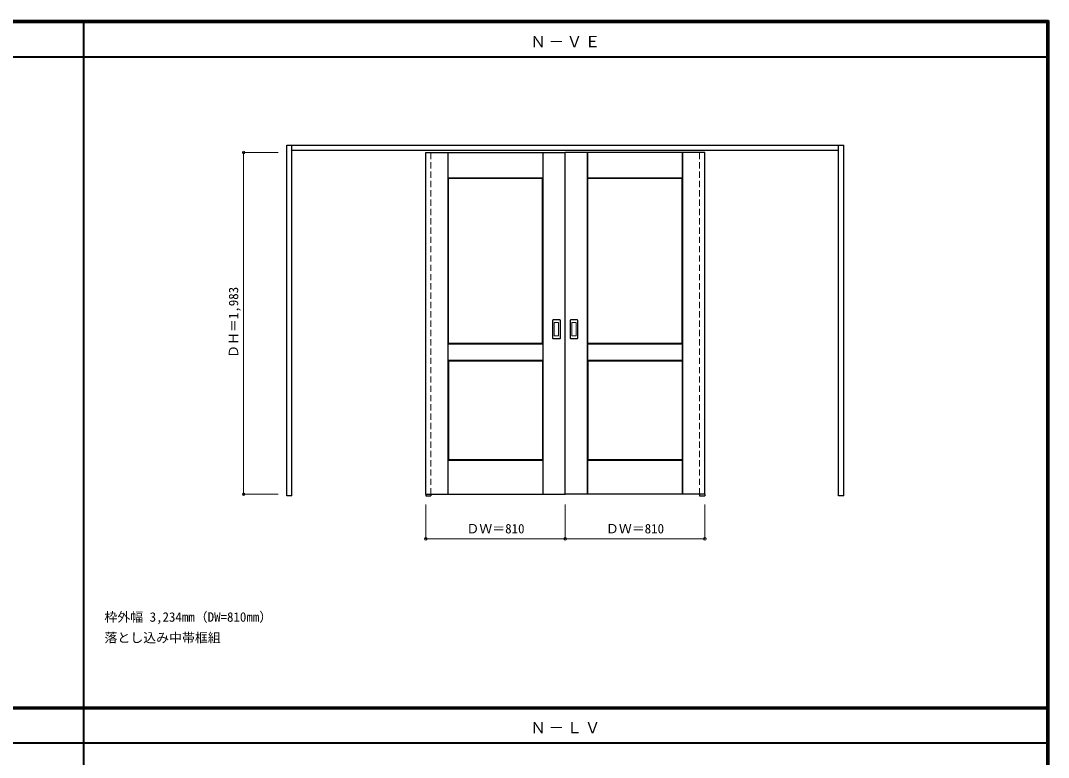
# Model space of a CAD drawing. Units: millimetres, scale not verified. Extents: x -6000 to 5700, y -4307 to 4175.
# Drawn here: x -267 to 5700, y -100 to 4175 of the extents above; entities that cross this region are included whole.
import ezdxf
from ezdxf.enums import TextEntityAlignment as Align

# ---------------------------------------------------------------- set-up
doc = ezdxf.new("R2010")
doc.units = ezdxf.units.MM
doc.header["$LTSCALE"] = 30
doc.header["$PDMODE"] = 32
doc.header["$PDSIZE"] = 15
doc.linetypes.add('DASHED1', pattern=[1.8, 1.2, -0.6])
for name, color, linetype, lineweight in [('0-2_扉', 3, 'Continuous', 25), ('0-3_仕上げ', 7, 'Continuous', 18), ('0-4_枠', 3, 'Continuous', 25), ('0-6_引手', 7, 'Continuous', 18), ('0-B_寸法', 7, 'Continuous', 9), ('F-1_枠', 6, 'Continuous', 40)]:
    doc.layers.add(name, color=color, linetype=linetype, lineweight=lineweight)
doc.layers.add('0-A_文字', color=7, linetype='Continuous')
doc.styles.add('ＭＳ ゴシック', font='')
doc.styles.get('ＭＳ ゴシック').set_extended_font_data('MS Gothic')

msp = doc.modelspace()

# ---------------------------------------------------------------- linework, layer by layer
at = {"layer": '0-2_扉'}
for p, q in [((2085, 3409.5), (2895, 3409.5)), ((2085, 1426.5), (2085, 3409.5)), ((3705, 3409.5), (2895, 3409.5)), ((2895, 1426.5), (2895, 3409.5)), ((3705, 1426.5), (3705, 3409.5)), ((2085, 1426.5), (2895, 1426.5)), ((3705, 1426.5), (2895, 1426.5))]:
    msp.add_line(p, q, dxfattribs=at)
at = {"layer": '0-2_扉', "color": 4, "linetype": 'DASHED1', "lineweight": 9}
for p, q in [((2115, 1426.5), (2115, 3409.5)), ((3675, 1426.5), (3675, 3409.5))]:
    msp.add_line(p, q, dxfattribs=at)
at = {"layer": '0-3_仕上げ'}
for p, q in [((2213, 1426.5), (2213, 3409.5)), ((2214.5, 3262), (2214.5, 3409.5)), ((2216, 3263.5), (2216, 3409.5)), ((2764, 3263.5), (2764, 3409.5)), ((2765.5, 3262), (2765.5, 3409.5)), ((2767, 1426.5), (2767, 3409.5)), ((3023, 1426.5), (3023, 3409.5)), ((3024.5, 3262), (3024.5, 3409.5)), ((3026, 3263.5), (3026, 3409.5)), ((3574, 3263.5), (3574, 3409.5)), ((3575.5, 3262), (3575.5, 3409.5)), ((3577, 1426.5), (3577, 3409.5)), ((2216, 3263.5), (2214.5, 3262)), ((2217, 3259.5), (2214.5, 3262)), ((2764, 3263.5), (2216, 3263.5)), ((3026, 3263.5), (3024.5, 3262)), ((3027, 3259.5), (3024.5, 3262)), ((3574, 3263.5), (3026, 3263.5)), ((2214.5, 2204), (2214.5, 2299)), ((2216, 2205.5), (2216, 2297.5)), ((2764, 2297.5), (2216, 2297.5)), ((2763, 2301.5), (2765.5, 2299)), ((2764, 2297.5), (2765.5, 2299)), ((2764, 2205.5), (2764, 2297.5)), ((2765.5, 2204), (2765.5, 2299)), ((3024.5, 2204), (3024.5, 2299)), ((3026, 2205.5), (3026, 2297.5)), ((3574, 2297.5), (3026, 2297.5)), ((3573, 2301.5), (3575.5, 2299)), ((3574, 2297.5), (3575.5, 2299)), ((3574, 2205.5), (3574, 2297.5)), ((3575.5, 2204), (3575.5, 2299)), ((2216, 2205.5), (2214.5, 2204)), ((2217, 2201.5), (2214.5, 2204)), ((2216, 2205.5), (2764, 2205.5)), ((3026, 2205.5), (3024.5, 2204)), ((3027, 2201.5), (3024.5, 2204)), ((3026, 2205.5), (3574, 2205.5)), ((2214.5, 1426.5), (2214.5, 1624)), ((2216, 1426.5), (2216, 1622.5)), ((2764, 1622.5), (2216, 1622.5)), ((2763, 1626.5), (2765.5, 1624)), ((2764, 1622.5), (2765.5, 1624)), ((2764, 1426.5), (2764, 1622.5)), ((2765.5, 1426.5), (2765.5, 1624)), ((3024.5, 1426.5), (3024.5, 1624)), ((3026, 1426.5), (3026, 1622.5)), ((3574, 1622.5), (3026, 1622.5)), ((3573, 1626.5), (3575.5, 1624)), ((3574, 1622.5), (3575.5, 1624)), ((3574, 1426.5), (3574, 1622.5)), ((3575.5, 1426.5), (3575.5, 1624))]:
    msp.add_line(p, q, dxfattribs=at)
at = {"layer": '0-3_仕上げ', "color": 3, "lineweight": 25}
for p, q in [((2217, 2301.5), (2217, 3259.5)), ((2763, 3259.5), (2217, 3259.5)), ((2763, 2301.5), (2763, 3259.5)), ((3027, 2301.5), (3027, 3259.5)), ((3573, 3259.5), (3027, 3259.5)), ((3573, 2301.5), (3573, 3259.5)), ((2763, 2301.5), (2217, 2301.5)), ((3573, 2301.5), (3027, 2301.5)), ((2217, 2201.5), (2217, 1626.5)), ((3027, 2201.5), (3027, 1626.5)), ((2763, 1626.5), (2217, 1626.5)), ((3573, 1626.5), (3027, 1626.5))]:
    msp.add_line(p, q, dxfattribs=at)
at = {"layer": '0-3_仕上げ'}
for points in [[(2764, 3263.5), (2765.5, 3262), (2763, 3259.5)], [(3574, 3263.5), (3575.5, 3262), (3573, 3259.5)], [(2216, 2297.5), (2214.5, 2299), (2217, 2301.5)], [(3026, 2297.5), (3024.5, 2299), (3027, 2301.5)], [(2764, 2205.5), (2765.5, 2204), (2763, 2201.5)], [(3574, 2205.5), (3575.5, 2204), (3573, 2201.5)], [(2216, 1622.5), (2214.5, 1624), (2217, 1626.5)], [(3026, 1622.5), (3024.5, 1624), (3027, 1626.5)]]:
    msp.add_lwpolyline(points, dxfattribs=at)
at = {"layer": '0-3_仕上げ', "color": 3, "lineweight": 25}
for points in [[(2217, 2201.5), (2763, 2201.5), (2763, 1626.5)], [(3027, 2201.5), (3573, 2201.5), (3573, 1626.5)]]:
    msp.add_lwpolyline(points, dxfattribs=at)
at = {"layer": '0-4_枠'}
for p, q in [((1278, 1418), (1278, 3453)), ((1278, 3453), (4512, 3453)), ((1308, 1418), (1308, 3453)), ((1308, 3423), (4482, 3423)), ((4482, 1418), (4482, 3453)), ((4512, 1418), (4512, 3453)), ((1308, 1418), (1278, 1418)), ((2085, 1426.5), (2085, 1418)), ((2085, 1418), (2115, 1418)), ((2115, 1426.5), (2115, 1418)), ((3675, 1426.5), (3675, 1418)), ((3675, 1418), (3705, 1418)), ((3705, 1426.5), (3705, 1418)), ((4512, 1418), (4482, 1418))]:
    msp.add_line(p, q, dxfattribs=at)
at = {"layer": '0-4_枠', "color": 4, "linetype": 'DASHED1', "lineweight": 9}
for p, q in [((2085, 1426.5), (2085, 3423)), ((2115, 1426.5), (2115, 3423)), ((3675, 1426.5), (3675, 3423)), ((3705, 1426.5), (3705, 3423))]:
    msp.add_line(p, q, dxfattribs=at)
at = {"layer": '0-6_引手', "color": 3, "lineweight": 25}
for p, q in [((2823, 2330.5), (2823, 2437.5)), ((2863.5, 2439), (2824.5, 2439)), ((2865, 2437.5), (2865, 2330.5)), ((2925, 2330.5), (2925, 2437.5)), ((2965.5, 2439), (2926.5, 2439)), ((2967, 2437.5), (2967, 2330.5)), ((2863.5, 2329), (2824.5, 2329)), ((2965.5, 2329), (2926.5, 2329))]:
    msp.add_line(p, q, dxfattribs=at)
at = {"layer": '0-6_引手'}
for p, q in [((2831.5, 2346.5), (2831.5, 2421.5)), ((2855, 2423), (2833, 2423)), ((2856.5, 2421.5), (2856.5, 2346.5)), ((2933.5, 2346.5), (2933.5, 2421.5)), ((2957, 2423), (2935, 2423)), ((2958.5, 2421.5), (2958.5, 2346.5)), ((2855, 2345), (2833, 2345)), ((2957, 2345), (2935, 2345))]:
    msp.add_line(p, q, dxfattribs=at)
at = {"layer": '0-6_引手', "color": 3, "lineweight": 25}
for centre, start, end in [((2824.5, 2437.5), 90, 180), ((2863.5, 2437.5), 0, 90), ((2926.5, 2437.5), 90, 180), ((2965.5, 2437.5), 0, 90), ((2824.5, 2330.5), 180, 270), ((2863.5, 2330.5), 270, 0), ((2926.5, 2330.5), 180, 270), ((2965.5, 2330.5), 270, 0)]:
    msp.add_arc(centre, 1.5, start, end, dxfattribs=at)
at = {"layer": '0-6_引手'}
for centre, start, end in [((2833, 2421.5), 90, 180), ((2855, 2421.5), 0, 90), ((2935, 2421.5), 90, 180), ((2957, 2421.5), 0, 90), ((2833, 2346.5), 180, 270), ((2855, 2346.5), 270, 0), ((2935, 2346.5), 180, 270), ((2957, 2346.5), 270, 0)]:
    msp.add_arc(centre, 1.5, start, end, dxfattribs=at)
at = {"layer": '0-B_寸法', "color": 4}
for p, q in [((1028, 3409.5), (1228, 3409.5)), ((1028, 3409.5), (1028, 1426.5)), ((1028, 1426.5), (1228, 1426.5)), ((2085, 1168), (2085, 1368)), ((2895, 1168), (2895, 1368)), ((3705, 1168), (3705, 1368)), ((2085, 1168), (3705, 1168))]:
    msp.add_line(p, q, dxfattribs=at)
at = {"layer": '0-B_寸法'}
for p in [(1028, 3409.5), (1028, 1426.5), (2085, 1168), (2895, 1168), (3705, 1168)]:
    msp.add_point(p, dxfattribs=at)
at = {"layer": 'F-1_枠'}
for p, q in [((-6000, 4175), (5700, 4175)), ((-6000, 4170), (5700, 4170)), ((-6000, 4165), (5700, 4165)), ((100, -3790), (100, 4175)), ((5690, 4175), (5690, -4205)), ((5695, 4175), (5695, -4205)), ((5700, 4175), (5700, -4205)), ((-6000, 3965), (5700, 3965)), ((-6000, 190.5), (5700, 190.5)), ((-6000, 187.5), (5700, 187.5)), ((-6000, 184.5), (5700, 184.5)), ((-6000, -15.5), (5700, -15.5))]:
    msp.add_line(p, q, dxfattribs=at)

# ---------------------------------------------------------------- texts
at = {"layer": '0-A_文字', "style": 'ＭＳ ゴシック'}
for s, p in [('枠外幅 3,234mm（DW=810mm）', (220, 670.5)), ('落とし込み中帯框組', (220, 550.5))]:
    msp.add_text(s, height=54.99, dxfattribs=at).set_placement(p, align=Align.BOTTOM_LEFT)
at = {"layer": '0-A_文字', "char_height": 65.98, "attachment_point": 7, "style": 'ＭＳ ゴシック'}
for s, insert in [('\\T1.17;Ｎ－ＶＥ', (2692.5, 4020)), ('\\T1.17;Ｎ－ＬＶ', (2692.5, 39.5))]:
    msp.add_mtext(s, dxfattribs=dict(at, insert=insert))
at = {"layer": '0-B_寸法', "style": 'ＭＳ ゴシック'}
msp.add_text('ＤＨ＝1,983', height=54.99, rotation=90, dxfattribs=at).set_placement((1013, 2217.75), align=Align.BOTTOM_LEFT)
for p in [(2321.25, 1183), (3131.25, 1183)]:
    msp.add_text('ＤＷ＝810', height=54.99, dxfattribs=at).set_placement(p, align=Align.BOTTOM_LEFT)

doc.saveas('drawing.dxf')
